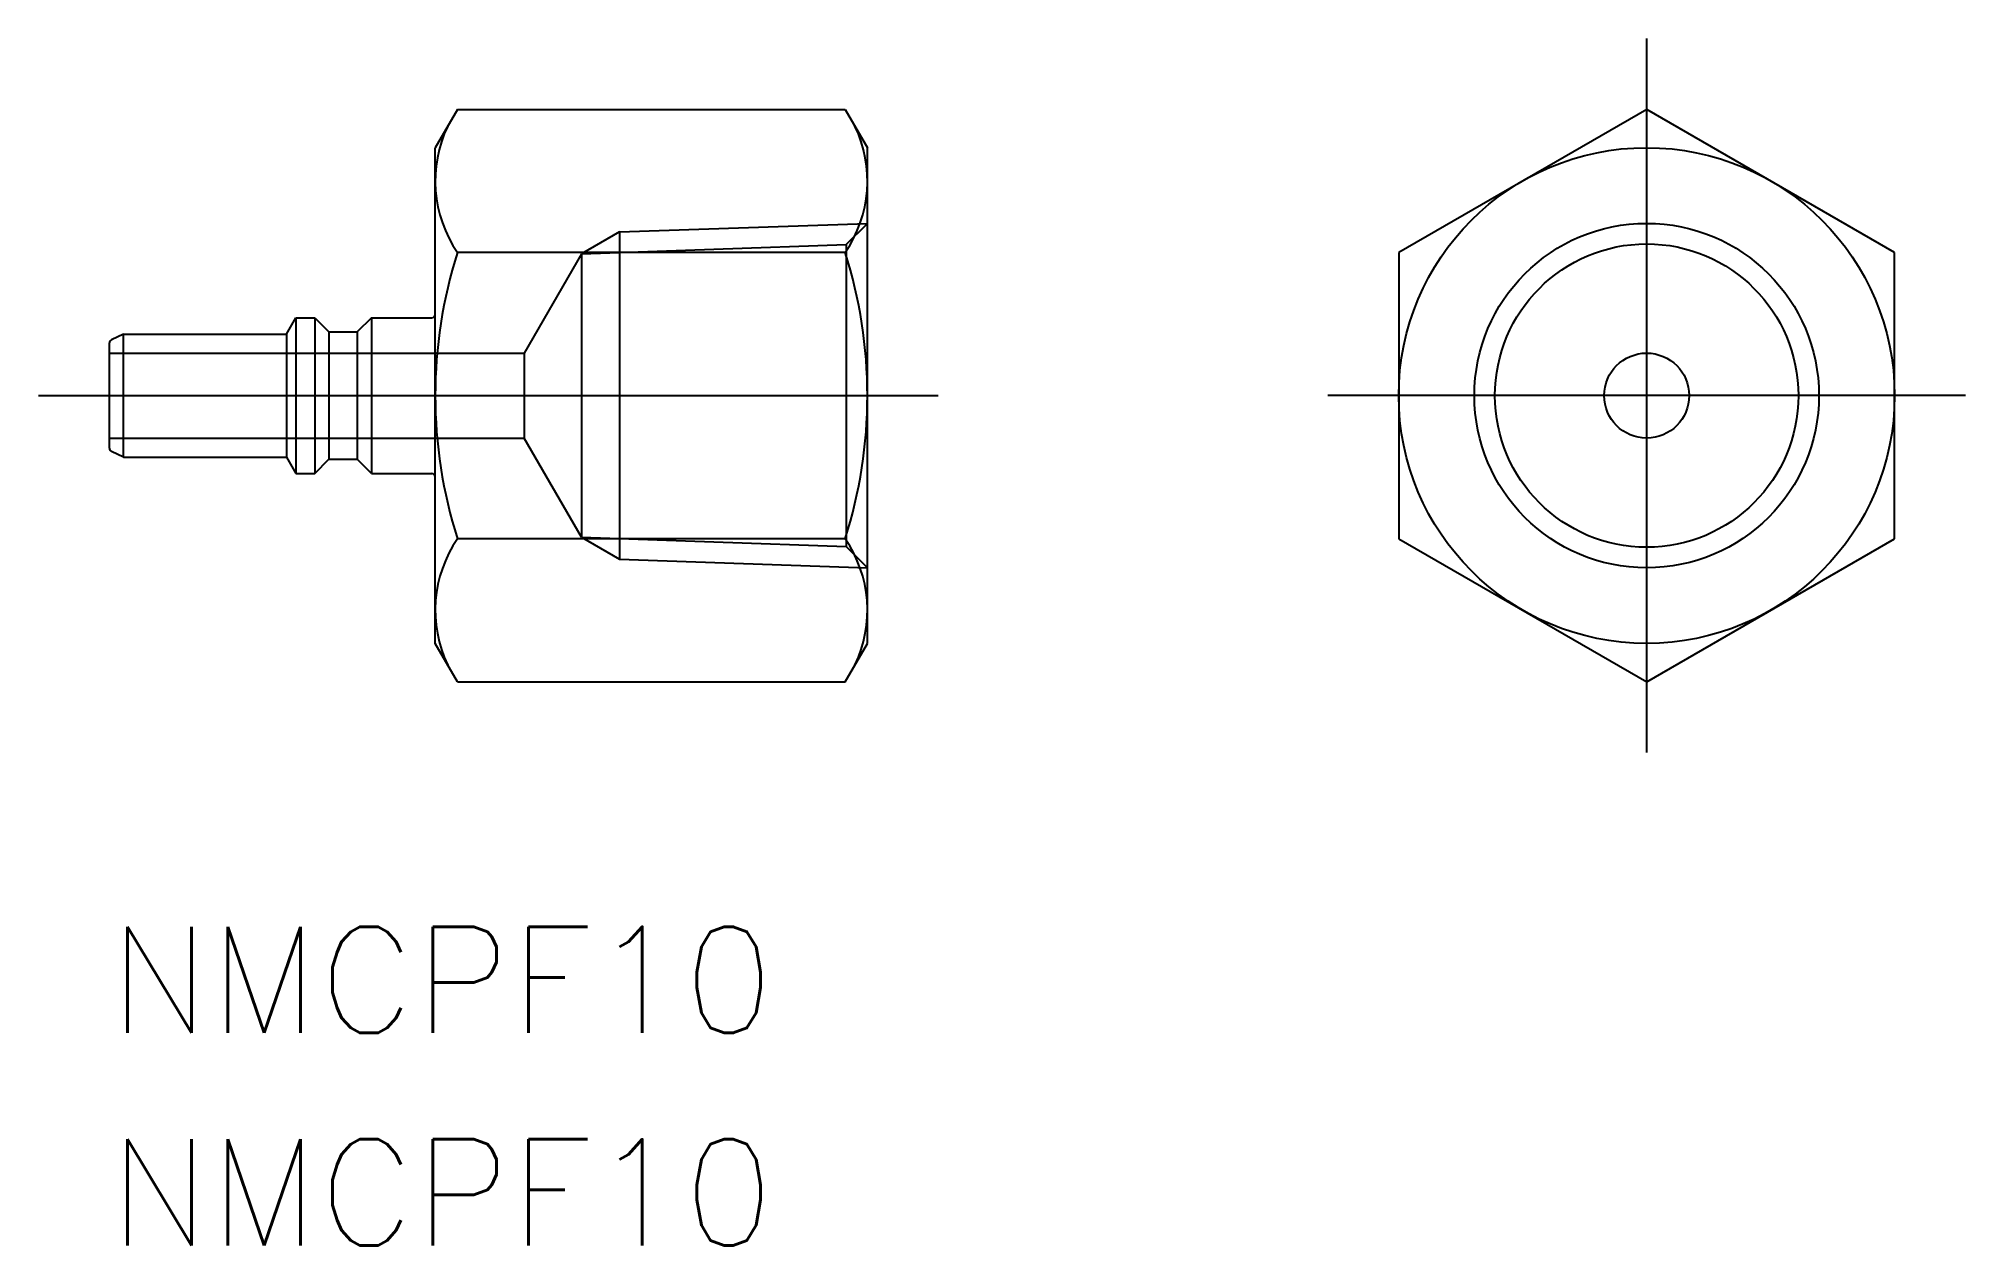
# Model space of a CAD drawing. Extents: x -2 to 52.4, y -24 to 10.1.
import ezdxf

# ---------------------------------------------------------------- set-up
doc = ezdxf.new("R2010")
doc.units = 0
doc.linetypes.add('CENTER', pattern=[50.8, 31.75, -6.35, 6.35, -6.35])
doc.linetypes.add('DASHED', pattern=[19.05, 12.7, -6.35])
doc.layers.get('0').update_dxf_attribs({"linetype": 'CONTINUOUS'})
doc.layers.add('CENTER', color=1, linetype='CONTINUOUS')
doc.styles.get("Standard").update_dxf_attribs({"font": 'txt.shx', "height": 3, "bigfont": 'bigfont.shx'})

msp = doc.modelspace()

# ---------------------------------------------------------------- linework, layer by layer
at = {"color": 7, "linetype": 'CONTINUOUS'}
for p, q in [((9.825, 8.083), (9.2, 7)), ((9.825, 8.083), (20.775, 8.083)), ((20.775, 8.083), (21.4, 7)), ((43.4, 8.083), (36.4, 4.041)), ((50.4, 4.041), (43.4, 8.083)), ((9.2, -7), (9.2, 7)), ((21.4, -7), (21.4, 7)), ((20.775, 4.041), (9.825, 4.041)), ((36.4, 4.041), (36.4, -4.041)), ((50.4, -4.041), (50.4, 4.041)), ((5, 1.735), (5.268, 2.2)), ((5.268, 2.2), (5.268, -2.2)), ((5.268, 2.2), (5.8, 2.2)), ((5.8, 2.2), (5.8, -2.2)), ((5.8, 2.2), (6.2, 1.8)), ((7.4, 2.2), (7, 1.8)), ((7.4, 2.2), (7.4, -2.2)), ((7.4, 2.2), (9.1, 2.2)), ((0.4, 1.735), (0.058, 1.575)), ((0.4, 1.735), (5, 1.735)), ((0.4, -1.735), (0.4, 1.735)), ((5, 1.735), (5, -1.735)), ((6.2, 1.8), (6.2, -1.8)), ((6.2, 1.8), (7, 1.8)), ((7, 1.8), (7, -1.8)), ((0, -1.485), (0, 1.485)), ((0.4, -1.735), (0.058, -1.575)), ((0.4, -1.735), (5, -1.735)), ((5, -1.735), (5.268, -2.2)), ((5.8, -2.2), (6.2, -1.8)), ((6.2, -1.8), (7, -1.8)), ((7.4, -2.2), (7, -1.8)), ((5.268, -2.2), (5.8, -2.2)), ((7.4, -2.2), (9.1, -2.2)), ((20.775, -4.041), (9.825, -4.041)), ((36.4, -4.041), (43.4, -8.083)), ((43.4, -8.083), (50.4, -4.041)), ((9.825, -8.083), (9.2, -7)), ((20.775, -8.083), (21.4, -7)), ((9.825, -8.083), (20.775, -8.083))]:
    msp.add_line(p, q, dxfattribs=at)
at = {"color": 3, "linetype": 'DASHED'}
for p, q in [((14.4, 4.62), (13.329, 4.001)), ((14.4, 4.62), (21.4, 4.864)), ((14.4, 4.62), (14.4, -4.62)), ((20.798, 4.262), (21.4, 4.864)), ((13.329, 4.001), (11.712, 1.2)), ((13.329, 4.001), (20.798, 4.262)), ((13.329, 4.001), (13.329, -4.001)), ((20.798, 4.262), (20.798, -4.262)), ((0, 1.2), (11.712, 1.2)), ((11.712, 1.2), (11.712, -1.2)), ((0, -1.2), (11.712, -1.2)), ((13.329, -4.001), (11.712, -1.2)), ((13.329, -4.001), (20.798, -4.262)), ((13.329, -4.001), (14.4, -4.62)), ((20.798, -4.262), (21.4, -4.864)), ((14.4, -4.62), (21.4, -4.864))]:
    msp.add_line(p, q, dxfattribs=at)
at = {"color": 7, "linetype": 'CONTINUOUS'}
for radius in [7, 4.283, 1.2]:
    msp.add_circle((43.4, 0), radius, dxfattribs=at)
at = {"color": 3, "linetype": 'CONTINUOUS'}
msp.add_circle((43.4, 0), 4.864, dxfattribs=at)
at = {"color": 7, "linetype": 'CONTINUOUS'}
for centre, radius, start, end in [((12.778, 6.062), 3.578, 154.3843, 214.3843), ((17.822, 6.062), 3.578, 325.6157, 25.6157), ((22.575, 0), 13.375, 162.412, 197.588), ((8.025, 0), 13.375, 342.412, 17.588), ((9.1, 2.3), 0.1, 270, 0), ((0.1, 1.485), 0.1, 115, 180), ((0.1, -1.485), 0.1, 180, 245), ((9.1, -2.3), 0.1, 0, 90), ((12.778, -6.062), 3.578, 145.6157, 205.6157), ((17.822, -6.062), 3.578, 334.3843, 34.3843)]:
    msp.add_arc(centre, radius, start, end, dxfattribs=at)
at = {"layer": 'CENTER', "color": 1, "linetype": 'CENTER'}
for p, q in [((43.4, -10.083), (43.4, 10.083)), ((-2, 0), (23.4, 0)), ((52.4, 0), (34.4, 0))]:
    msp.add_line(p, q, dxfattribs=at)

# ---------------------------------------------------------------- texts
at = {"color": 7, "linetype": 'CONTINUOUS'}
for p in [(0, -18), (0, -24)]:
    msp.add_text('NMCPF10', height=3, dxfattribs=at).set_placement(p)

doc.saveas('drawing.dxf')
